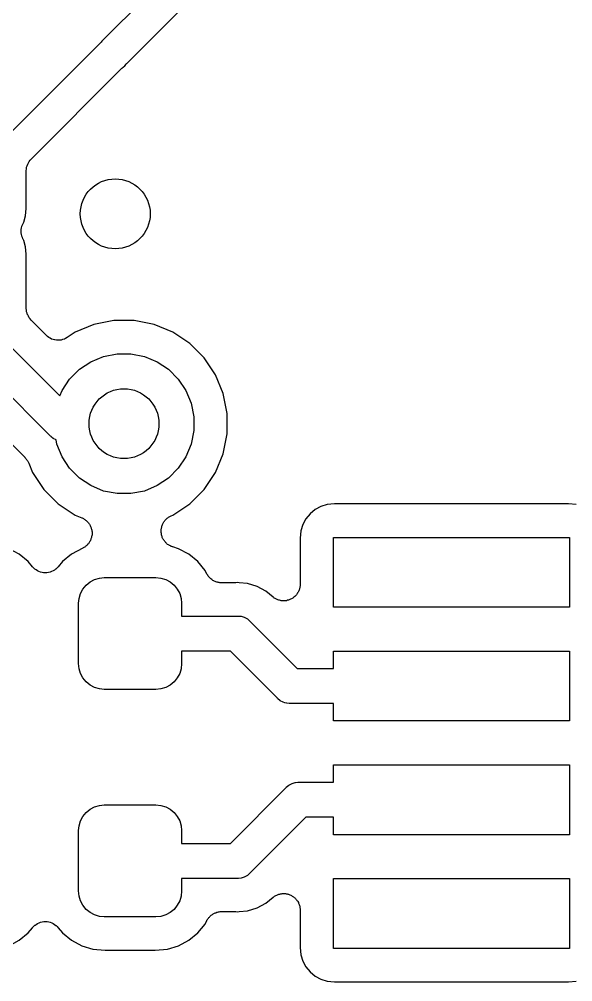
# Model space of a CAD drawing. Extents: x 100.2 to 129.8, y -164.8 to -95.2.
# Drawn here: x 121.85 to 125.02, y -118.29 to -112.79 of the extents above; entities that cross this region are included whole.
import ezdxf

# ---------------------------------------------------------------- set-up
doc = ezdxf.new("R2010")
doc.units = 0
doc.layers.add('BLACK', color=7, linetype='CONTINUOUS')

msp = doc.modelspace()

# ---------------------------------------------------------------- linework, layer by layer
at = {"layer": 'BLACK', "linetype": 'CONTINUOUS'}
for p, q in [((124.087, -111.15), (122.324, -112.913)), ((122.468, -113.038), (124.138, -111.368)), ((122.313, -112.924), (121.7, -113.537)), ((122.319, -112.919), (122.313, -112.924)), ((122.324, -112.913), (122.319, -112.919)), ((122.463, -113.044), (122.465, -113.041)), ((122.465, -113.041), (122.468, -113.038)), ((121.919, -113.587), (122.438, -113.068)), ((122.438, -113.068), (122.439, -113.067)), ((122.439, -113.067), (122.442, -113.065)), ((122.442, -113.065), (122.445, -113.062)), ((122.445, -113.062), (122.454, -113.054)), ((122.454, -113.054), (122.462, -113.045)), ((122.462, -113.045), (122.463, -113.044)), ((121.914, -113.593), (121.919, -113.587)), ((121.891, -113.652), (121.892, -113.644)), ((121.892, -113.644), (121.893, -113.635)), ((121.893, -113.634), (121.896, -113.626)), ((121.893, -113.635), (121.893, -113.634)), ((121.893, -113.635), (121.893, -113.635)), ((121.896, -113.626), (121.899, -113.617)), ((121.899, -113.616), (121.903, -113.609)), ((121.899, -113.617), (121.899, -113.616)), ((121.899, -113.617), (121.899, -113.617)), ((121.903, -113.609), (121.907, -113.601)), ((121.907, -113.601), (121.908, -113.601)), ((121.908, -113.6), (121.914, -113.593)), ((121.908, -113.601), (121.908, -113.6)), ((121.891, -113.653), (121.891, -113.652)), ((121.891, -113.654), (121.891, -113.653)), ((121.891, -113.653), (121.891, -113.653)), ((121.891, -113.653), (121.891, -113.653)), ((121.891, -113.87), (121.891, -113.654)), ((121.876, -113.948), (121.887, -113.912)), ((121.887, -113.912), (121.891, -113.87)), ((121.864, -113.981), (121.865, -113.972)), ((121.865, -113.972), (121.866, -113.972)), ((121.866, -113.971), (121.869, -113.963)), ((121.866, -113.972), (121.866, -113.971)), ((121.869, -113.963), (121.873, -113.955)), ((121.873, -113.955), (121.876, -113.948)), ((121.862, -113.99), (121.864, -113.981)), ((121.862, -113.991), (121.862, -113.99)), ((121.862, -113.99), (121.862, -113.99)), ((121.862, -113.999), (121.862, -113.991)), ((121.862, -114.008), (121.862, -113.999)), ((121.862, -114.009), (121.862, -114.008)), ((121.863, -114.018), (121.862, -114.009)), ((121.862, -114.009), (121.862, -114.009)), ((121.865, -114.026), (121.863, -114.018)), ((121.865, -114.027), (121.865, -114.026)), ((121.869, -114.035), (121.865, -114.027)), ((121.865, -114.027), (121.865, -114.027)), ((121.872, -114.044), (121.869, -114.035)), ((121.873, -114.045), (121.872, -114.044)), ((121.872, -114.044), (121.872, -114.044)), ((121.872, -114.044), (121.872, -114.044)), ((121.872, -114.044), (121.872, -114.044)), ((121.876, -114.052), (121.873, -114.045)), ((121.887, -114.088), (121.876, -114.052)), ((121.891, -114.13), (121.887, -114.088)), ((121.891, -114.442), (121.891, -114.13)), ((121.892, -114.451), (121.891, -114.442)), ((121.893, -114.459), (121.892, -114.451)), ((121.893, -114.46), (121.893, -114.459)), ((121.896, -114.469), (121.893, -114.46)), ((121.893, -114.46), (121.893, -114.46)), ((121.898, -114.477), (121.896, -114.469)), ((121.898, -114.478), (121.898, -114.477)), ((121.899, -114.478), (121.898, -114.478)), ((121.903, -114.486), (121.899, -114.478)), ((121.907, -114.494), (121.903, -114.486)), ((121.913, -114.501), (121.907, -114.494)), ((121.907, -114.494), (121.907, -114.494)), ((121.907, -114.494), (121.907, -114.494)), ((121.918, -114.508), (121.913, -114.501)), ((121.919, -114.509), (121.918, -114.508)), ((122.006, -114.595), (121.919, -114.509)), ((121.919, -114.509), (121.919, -114.509)), ((121.919, -114.509), (121.919, -114.509)), ((121.919, -114.509), (121.919, -114.509)), ((122.392, -114.51), (122.278, -114.533)), ((122.508, -114.51), (122.392, -114.51)), ((122.622, -114.533), (122.508, -114.51)), ((121.7, -114.559), (122.083, -114.941)), ((122.171, -114.577), (122.125, -114.607)), ((122.278, -114.533), (122.171, -114.577)), ((122.729, -114.577), (122.622, -114.533)), ((122.826, -114.642), (122.729, -114.577)), ((122.012, -114.601), (122.006, -114.595)), ((122.019, -114.607), (122.012, -114.601)), ((122.02, -114.607), (122.019, -114.607)), ((122.028, -114.611), (122.02, -114.607)), ((122.02, -114.607), (122.02, -114.607)), ((122.036, -114.616), (122.028, -114.611)), ((122.045, -114.619), (122.036, -114.616)), ((122.036, -114.616), (122.036, -114.616)), ((122.036, -114.616), (122.036, -114.616)), ((122.053, -114.621), (122.045, -114.619)), ((122.054, -114.621), (122.053, -114.621)), ((122.063, -114.622), (122.054, -114.621)), ((122.054, -114.621), (122.054, -114.621)), ((122.072, -114.623), (122.063, -114.622)), ((122.081, -114.622), (122.072, -114.623)), ((122.072, -114.623), (122.072, -114.623)), ((122.072, -114.623), (122.072, -114.623)), ((122.09, -114.622), (122.081, -114.622)), ((122.091, -114.622), (122.09, -114.622)), ((122.09, -114.622), (122.09, -114.622)), ((122.099, -114.619), (122.091, -114.622)), ((122.108, -114.616), (122.099, -114.619)), ((122.109, -114.616), (122.108, -114.616)), ((122.108, -114.616), (122.108, -114.616)), ((122.116, -114.612), (122.109, -114.616)), ((122.124, -114.608), (122.116, -114.612)), ((122.125, -114.608), (122.124, -114.608)), ((122.125, -114.607), (122.125, -114.608)), ((122.125, -114.608), (122.125, -114.608)), ((122.125, -114.608), (122.125, -114.608)), ((122.026, -115.167), (121.534, -114.675)), ((122.908, -114.724), (122.826, -114.642)), ((122.195, -114.789), (122.261, -114.746)), ((122.261, -114.746), (122.333, -114.715)), ((122.333, -114.715), (122.411, -114.7)), ((122.411, -114.7), (122.489, -114.7)), ((122.489, -114.7), (122.567, -114.715)), ((122.567, -114.715), (122.639, -114.746)), ((122.639, -114.746), (122.705, -114.789)), ((122.973, -114.821), (122.908, -114.724)), ((122.139, -114.845), (122.195, -114.789)), ((122.705, -114.789), (122.761, -114.845)), ((122.096, -114.911), (122.139, -114.845)), ((122.761, -114.845), (122.804, -114.911)), ((123.017, -114.928), (122.973, -114.821)), ((121.484, -114.894), (121.882, -115.292)), ((122.083, -114.941), (122.096, -114.911)), ((122.804, -114.911), (122.835, -114.983)), ((123.04, -115.042), (123.017, -114.928)), ((122.835, -114.983), (122.85, -115.061)), ((122.85, -115.061), (122.85, -115.139)), ((123.04, -115.158), (123.04, -115.042)), ((122.029, -115.171), (122.026, -115.167)), ((122.033, -115.174), (122.029, -115.171)), ((122.036, -115.177), (122.033, -115.174)), ((122.033, -115.174), (122.033, -115.174)), ((122.044, -115.184), (122.036, -115.177)), ((122.061, -115.192), (122.044, -115.184)), ((122.85, -115.139), (122.835, -115.217)), ((123.017, -115.272), (123.04, -115.158)), ((122.065, -115.217), (122.061, -115.192)), ((122.096, -115.289), (122.065, -115.217)), ((122.835, -115.217), (122.804, -115.289)), ((121.882, -115.292), (121.882, -115.293)), ((121.882, -115.293), (121.885, -115.296)), ((121.885, -115.296), (121.888, -115.299)), ((122.139, -115.355), (122.096, -115.289)), ((122.804, -115.289), (122.761, -115.355)), ((122.973, -115.379), (123.017, -115.272)), ((121.888, -115.299), (121.891, -115.302)), ((121.891, -115.302), (121.891, -115.303)), ((121.891, -115.303), (121.894, -115.306)), ((121.894, -115.306), (121.896, -115.31)), ((121.896, -115.31), (121.899, -115.314)), ((121.899, -115.314), (121.902, -115.319)), ((121.902, -115.319), (121.903, -115.322)), ((121.903, -115.322), (121.905, -115.326)), ((121.905, -115.326), (121.927, -115.379)), ((121.927, -115.379), (121.992, -115.476)), ((122.195, -115.411), (122.139, -115.355)), ((122.761, -115.355), (122.705, -115.411)), ((122.908, -115.476), (122.973, -115.379)), ((122.261, -115.454), (122.195, -115.411)), ((122.333, -115.485), (122.261, -115.454)), ((122.639, -115.454), (122.567, -115.485)), ((122.705, -115.411), (122.639, -115.454)), ((121.992, -115.476), (122.074, -115.558)), ((122.411, -115.5), (122.333, -115.485)), ((122.489, -115.5), (122.411, -115.5)), ((122.567, -115.485), (122.489, -115.5)), ((122.826, -115.558), (122.908, -115.476)), ((122.074, -115.558), (122.171, -115.623)), ((122.729, -115.623), (122.826, -115.558)), ((123.613, -115.563), (123.577, -115.574)), ((123.655, -115.559), (123.613, -115.563)), ((124.995, -115.559), (123.655, -115.559)), ((125.037, -115.563), (124.995, -115.559)), ((122.171, -115.623), (122.209, -115.639)), ((122.713, -115.63), (122.717, -115.628)), ((122.717, -115.628), (122.721, -115.626)), ((122.721, -115.626), (122.729, -115.623)), ((123.515, -115.615), (123.491, -115.644)), ((123.544, -115.591), (123.515, -115.615)), ((123.577, -115.574), (123.544, -115.591)), ((122.209, -115.639), (122.21, -115.639)), ((122.21, -115.639), (122.214, -115.641)), ((122.214, -115.641), (122.218, -115.643)), ((122.218, -115.643), (122.222, -115.646)), ((122.222, -115.646), (122.226, -115.648)), ((122.226, -115.648), (122.23, -115.651)), ((122.23, -115.651), (122.233, -115.654)), ((122.233, -115.654), (122.237, -115.657)), ((122.237, -115.657), (122.24, -115.66)), ((122.24, -115.66), (122.243, -115.664)), ((122.243, -115.664), (122.246, -115.667)), ((122.246, -115.667), (122.249, -115.671)), ((122.249, -115.671), (122.252, -115.675)), ((122.252, -115.675), (122.254, -115.679)), ((122.254, -115.679), (122.256, -115.682)), ((122.256, -115.682), (122.258, -115.687)), ((122.667, -115.686), (122.668, -115.682)), ((122.668, -115.682), (122.67, -115.677)), ((122.67, -115.677), (122.672, -115.673)), ((122.672, -115.673), (122.674, -115.669)), ((122.674, -115.669), (122.676, -115.665)), ((122.676, -115.665), (122.678, -115.661)), ((122.678, -115.661), (122.682, -115.657)), ((122.682, -115.657), (122.684, -115.653)), ((122.684, -115.653), (122.687, -115.65)), ((122.687, -115.65), (122.69, -115.647)), ((122.69, -115.647), (122.694, -115.644)), ((122.694, -115.644), (122.697, -115.64)), ((122.697, -115.64), (122.701, -115.638)), ((122.701, -115.638), (122.705, -115.635)), ((122.705, -115.635), (122.709, -115.633)), ((122.709, -115.633), (122.713, -115.63)), ((123.474, -115.677), (123.463, -115.713)), ((123.491, -115.644), (123.474, -115.677)), ((122.258, -115.687), (122.26, -115.691)), ((122.26, -115.691), (122.262, -115.695)), ((122.262, -115.695), (122.263, -115.699)), ((122.263, -115.699), (122.264, -115.704)), ((122.264, -115.704), (122.266, -115.709)), ((122.266, -115.709), (122.266, -115.713)), ((122.266, -115.713), (122.267, -115.718)), ((122.267, -115.736), (122.266, -115.741)), ((122.267, -115.718), (122.267, -115.722)), ((122.267, -115.722), (122.267, -115.727)), ((122.267, -115.727), (122.267, -115.732)), ((122.267, -115.732), (122.267, -115.736)), ((122.662, -115.714), (122.663, -115.709)), ((122.663, -115.718), (122.662, -115.714)), ((122.663, -115.704), (122.664, -115.7)), ((122.663, -115.709), (122.663, -115.704)), ((122.663, -115.723), (122.663, -115.718)), ((122.664, -115.727), (122.663, -115.723)), ((122.664, -115.695), (122.666, -115.691)), ((122.664, -115.7), (122.664, -115.695)), ((122.664, -115.732), (122.664, -115.727)), ((122.665, -115.736), (122.664, -115.732)), ((122.666, -115.741), (122.665, -115.736)), ((122.666, -115.691), (122.667, -115.686)), ((123.463, -115.713), (123.459, -115.755)), ((122.242, -115.79), (122.239, -115.794)), ((122.246, -115.787), (122.242, -115.79)), ((122.248, -115.783), (122.246, -115.787)), ((122.251, -115.78), (122.248, -115.783)), ((122.253, -115.775), (122.251, -115.78)), ((122.256, -115.771), (122.253, -115.775)), ((122.258, -115.767), (122.256, -115.771)), ((122.26, -115.763), (122.258, -115.767)), ((122.261, -115.759), (122.26, -115.763)), ((122.263, -115.754), (122.261, -115.759)), ((122.264, -115.75), (122.263, -115.754)), ((122.265, -115.746), (122.264, -115.75)), ((122.266, -115.741), (122.265, -115.746)), ((122.668, -115.745), (122.666, -115.741)), ((122.669, -115.75), (122.668, -115.745)), ((122.671, -115.754), (122.669, -115.75)), ((122.673, -115.758), (122.671, -115.754)), ((122.676, -115.762), (122.673, -115.758)), ((122.678, -115.766), (122.676, -115.762)), ((122.681, -115.77), (122.678, -115.766)), ((122.683, -115.774), (122.681, -115.77)), ((122.687, -115.777), (122.683, -115.774)), ((122.69, -115.781), (122.687, -115.777)), ((122.693, -115.784), (122.69, -115.781)), ((122.696, -115.787), (122.693, -115.784)), ((122.7, -115.79), (122.696, -115.787)), ((122.704, -115.793), (122.7, -115.79)), ((122.708, -115.795), (122.704, -115.793)), ((123.459, -115.755), (123.459, -116.018)), ((123.65, -116.15), (123.65, -115.75)), ((123.65, -115.75), (125, -115.75)), ((125, -115.75), (125, -116.15)), ((121.851, -115.846), (121.792, -115.815)), ((121.902, -115.888), (121.851, -115.846)), ((122.149, -115.846), (122.098, -115.888)), ((122.215, -115.811), (122.149, -115.846)), ((122.217, -115.81), (122.215, -115.811)), ((122.221, -115.808), (122.217, -115.81)), ((122.225, -115.806), (122.221, -115.808)), ((122.228, -115.803), (122.225, -115.806)), ((122.232, -115.8), (122.228, -115.803)), ((122.236, -115.797), (122.232, -115.8)), ((122.239, -115.794), (122.236, -115.797)), ((122.711, -115.797), (122.708, -115.795)), ((122.716, -115.799), (122.711, -115.797)), ((122.72, -115.802), (122.716, -115.799)), ((122.724, -115.803), (122.72, -115.802)), ((122.728, -115.805), (122.724, -115.803)), ((122.73, -115.805), (122.728, -115.805)), ((122.762, -115.815), (122.73, -115.805)), ((122.821, -115.846), (122.762, -115.815)), ((122.872, -115.888), (122.821, -115.846)), ((121.927, -115.918), (121.902, -115.888)), ((122.098, -115.888), (122.073, -115.918)), ((122.914, -115.939), (122.872, -115.888)), ((121.933, -115.925), (121.927, -115.918)), ((121.939, -115.931), (121.933, -115.925)), ((121.94, -115.931), (121.939, -115.931)), ((121.939, -115.931), (121.939, -115.931)), ((121.947, -115.936), (121.94, -115.931)), ((121.955, -115.942), (121.947, -115.936)), ((121.963, -115.945), (121.955, -115.942)), ((121.955, -115.942), (121.955, -115.942)), ((121.955, -115.942), (121.955, -115.942)), ((121.972, -115.949), (121.963, -115.945)), ((121.981, -115.951), (121.972, -115.949)), ((121.972, -115.949), (121.972, -115.949)), ((121.972, -115.949), (121.972, -115.949)), ((121.99, -115.953), (121.981, -115.951)), ((121.999, -115.953), (121.99, -115.953)), ((121.99, -115.953), (121.99, -115.953)), ((121.99, -115.953), (121.99, -115.953)), ((122.008, -115.953), (121.999, -115.953)), ((122.009, -115.953), (122.008, -115.953)), ((122.018, -115.951), (122.009, -115.953)), ((122.009, -115.953), (122.009, -115.953)), ((122.027, -115.949), (122.018, -115.951)), ((122.035, -115.946), (122.027, -115.949)), ((122.027, -115.949), (122.027, -115.949)), ((122.027, -115.949), (122.027, -115.949)), ((122.044, -115.942), (122.035, -115.946)), ((122.052, -115.937), (122.044, -115.942)), ((122.044, -115.942), (122.044, -115.942)), ((122.044, -115.942), (122.044, -115.942)), ((122.059, -115.932), (122.052, -115.937)), ((122.06, -115.932), (122.059, -115.932)), ((122.066, -115.926), (122.06, -115.932)), ((122.06, -115.932), (122.06, -115.932)), ((122.073, -115.919), (122.066, -115.926)), ((122.073, -115.918), (122.073, -115.919)), ((122.073, -115.919), (122.073, -115.919)), ((122.073, -115.919), (122.073, -115.919)), ((122.073, -115.919), (122.073, -115.919)), ((122.925, -115.96), (122.914, -115.939)), ((122.233, -116.023), (122.256, -116.005)), ((122.256, -116.005), (122.281, -115.991)), ((122.281, -115.991), (122.309, -115.983)), ((122.309, -115.983), (122.337, -115.98)), ((122.337, -115.98), (122.632, -115.98)), ((122.632, -115.98), (122.661, -115.983)), ((122.661, -115.983), (122.689, -115.991)), ((122.689, -115.991), (122.714, -116.005)), ((122.714, -116.005), (122.737, -116.023)), ((122.927, -115.963), (122.925, -115.96)), ((122.929, -115.967), (122.927, -115.963)), ((122.932, -115.971), (122.929, -115.967)), ((122.935, -115.975), (122.932, -115.971)), ((122.938, -115.978), (122.935, -115.975)), ((122.941, -115.981), (122.938, -115.978)), ((122.945, -115.985), (122.941, -115.981)), ((122.948, -115.988), (122.945, -115.985)), ((122.952, -115.991), (122.948, -115.988)), ((122.955, -115.993), (122.952, -115.991)), ((122.959, -115.996), (122.955, -115.993)), ((122.964, -115.999), (122.959, -115.996)), ((122.967, -116), (122.964, -115.999)), ((122.971, -116.002), (122.967, -116)), ((122.976, -116.004), (122.971, -116.002)), ((122.981, -116.006), (122.976, -116.004)), ((122.985, -116.007), (122.981, -116.006)), ((122.989, -116.008), (122.985, -116.007)), ((122.994, -116.008), (122.989, -116.008)), ((122.999, -116.01), (122.994, -116.008)), ((123.003, -116.01), (122.999, -116.01)), ((123.007, -116.01), (123.003, -116.01)), ((123.009, -116.01), (123.007, -116.01)), ((123.081, -116.01), (123.009, -116.01)), ((123.085, -116.01), (123.081, -116.01)), ((123.089, -116.01), (123.085, -116.01)), ((123.09, -116.01), (123.089, -116.01)), ((123.1, -116.009), (123.09, -116.01)), ((123.11, -116.01), (123.1, -116.009)), ((123.157, -116.014), (123.11, -116.01)), ((123.11, -116.01), (123.11, -116.01)), ((122.201, -116.071), (122.215, -116.046)), ((122.215, -116.046), (122.233, -116.023)), ((122.737, -116.023), (122.755, -116.046)), ((122.755, -116.046), (122.769, -116.071)), ((123.212, -116.031), (123.157, -116.014)), ((123.262, -116.058), (123.212, -116.031)), ((123.303, -116.092), (123.262, -116.058)), ((123.444, -116.068), (123.442, -116.072)), ((123.447, -116.064), (123.444, -116.068)), ((123.449, -116.06), (123.447, -116.064)), ((123.451, -116.056), (123.449, -116.06)), ((123.452, -116.051), (123.451, -116.056)), ((123.454, -116.047), (123.452, -116.051)), ((123.455, -116.042), (123.454, -116.047)), ((123.457, -116.038), (123.455, -116.042)), ((123.458, -116.029), (123.457, -116.033)), ((123.457, -116.033), (123.457, -116.038)), ((123.459, -116.02), (123.458, -116.024)), ((123.458, -116.024), (123.458, -116.029)), ((123.459, -116.018), (123.459, -116.02)), ((122.19, -116.127), (122.193, -116.099)), ((122.193, -116.099), (122.201, -116.071)), ((122.769, -116.071), (122.777, -116.099)), ((122.777, -116.099), (122.78, -116.127)), ((123.307, -116.094), (123.303, -116.092)), ((123.31, -116.097), (123.307, -116.094)), ((123.315, -116.099), (123.31, -116.097)), ((123.319, -116.102), (123.315, -116.099)), ((123.323, -116.104), (123.319, -116.102)), ((123.327, -116.106), (123.323, -116.104)), ((123.331, -116.107), (123.327, -116.106)), ((123.336, -116.109), (123.331, -116.107)), ((123.34, -116.11), (123.336, -116.109)), ((123.345, -116.111), (123.34, -116.11)), ((123.349, -116.112), (123.345, -116.111)), ((123.354, -116.113), (123.349, -116.112)), ((123.359, -116.113), (123.354, -116.113)), ((123.363, -116.113), (123.359, -116.113)), ((123.368, -116.113), (123.363, -116.113)), ((123.373, -116.113), (123.368, -116.113)), ((123.377, -116.112), (123.373, -116.113)), ((123.381, -116.112), (123.377, -116.112)), ((123.386, -116.11), (123.381, -116.112)), ((123.391, -116.109), (123.386, -116.11)), ((123.395, -116.108), (123.391, -116.109)), ((123.399, -116.106), (123.395, -116.108)), ((123.403, -116.104), (123.399, -116.106)), ((123.408, -116.102), (123.403, -116.104)), ((123.412, -116.1), (123.408, -116.102)), ((123.416, -116.098), (123.412, -116.1)), ((123.419, -116.095), (123.416, -116.098)), ((123.423, -116.092), (123.419, -116.095)), ((123.427, -116.089), (123.423, -116.092)), ((123.43, -116.086), (123.427, -116.089)), ((123.433, -116.082), (123.43, -116.086)), ((123.437, -116.079), (123.433, -116.082)), ((123.439, -116.075), (123.437, -116.079)), ((123.442, -116.072), (123.439, -116.075)), ((122.19, -116.472), (122.19, -116.127)), ((122.78, -116.127), (122.78, -116.2)), ((125, -116.15), (123.65, -116.15)), ((122.78, -116.2), (123.095, -116.2)), ((123.095, -116.2), (123.1, -116.2)), ((123.1, -116.2), (123.105, -116.2)), ((123.105, -116.2), (123.105, -116.2)), ((123.105, -116.2), (123.12, -116.201)), ((123.12, -116.201), (123.138, -116.207)), ((123.138, -116.207), (123.156, -116.216)), ((123.156, -116.216), (123.171, -116.229)), ((123.171, -116.229), (123.174, -116.233)), ((123.174, -116.233), (123.441, -116.5)), ((123.059, -116.4), (122.78, -116.4)), ((122.78, -116.4), (122.78, -116.472)), ((123.326, -116.667), (123.059, -116.4)), ((123.65, -116.5), (123.65, -116.4)), ((123.65, -116.4), (125, -116.4)), ((125, -116.4), (125, -116.8)), ((122.193, -116.501), (122.19, -116.472)), ((122.201, -116.529), (122.193, -116.501)), ((122.777, -116.501), (122.769, -116.529)), ((122.78, -116.472), (122.777, -116.501)), ((123.441, -116.5), (123.65, -116.5)), ((122.215, -116.554), (122.201, -116.529)), ((122.233, -116.577), (122.215, -116.554)), ((122.755, -116.554), (122.737, -116.577)), ((122.769, -116.529), (122.755, -116.554)), ((122.256, -116.595), (122.233, -116.577)), ((122.281, -116.609), (122.256, -116.595)), ((122.309, -116.617), (122.281, -116.609)), ((122.337, -116.62), (122.309, -116.617)), ((122.661, -116.617), (122.632, -116.62)), ((122.689, -116.609), (122.661, -116.617)), ((122.714, -116.595), (122.689, -116.609)), ((122.737, -116.577), (122.714, -116.595)), ((122.632, -116.62), (122.337, -116.62)), ((123.329, -116.671), (123.326, -116.667)), ((123.344, -116.684), (123.329, -116.671)), ((123.362, -116.693), (123.344, -116.684)), ((123.371, -116.696), (123.362, -116.693)), ((123.38, -116.699), (123.371, -116.696)), ((123.382, -116.699), (123.38, -116.699)), ((123.395, -116.7), (123.382, -116.699)), ((123.4, -116.7), (123.395, -116.7)), ((123.395, -116.7), (123.395, -116.7)), ((123.405, -116.7), (123.4, -116.7)), ((123.65, -116.7), (123.405, -116.7)), ((123.65, -116.8), (123.65, -116.7)), ((125, -116.8), (123.65, -116.8)), ((123.65, -117.15), (123.65, -117.05)), ((123.65, -117.05), (125, -117.05)), ((125, -117.05), (125, -117.45)), ((123.379, -117.179), (123.394, -117.166)), ((123.394, -117.166), (123.412, -117.157)), ((123.412, -117.157), (123.43, -117.151)), ((123.43, -117.151), (123.432, -117.151)), ((123.432, -117.151), (123.445, -117.15)), ((123.445, -117.15), (123.445, -117.15)), ((123.445, -117.15), (123.45, -117.15)), ((123.45, -117.15), (123.455, -117.15)), ((123.455, -117.15), (123.65, -117.15)), ((123.059, -117.5), (123.376, -117.183)), ((123.376, -117.183), (123.379, -117.179)), ((122.215, -117.346), (122.233, -117.323)), ((122.233, -117.323), (122.256, -117.305)), ((122.256, -117.305), (122.281, -117.291)), ((122.281, -117.291), (122.309, -117.283)), ((122.309, -117.283), (122.337, -117.28)), ((122.337, -117.28), (122.632, -117.28)), ((122.632, -117.28), (122.661, -117.283)), ((122.661, -117.283), (122.689, -117.291)), ((122.689, -117.291), (122.714, -117.305)), ((122.714, -117.305), (122.737, -117.323)), ((122.737, -117.323), (122.755, -117.346)), ((122.193, -117.399), (122.201, -117.371)), ((122.201, -117.371), (122.215, -117.346)), ((122.755, -117.346), (122.769, -117.371)), ((122.769, -117.371), (122.777, -117.399)), ((123.491, -117.35), (123.174, -117.667)), ((123.65, -117.35), (123.491, -117.35)), ((123.65, -117.45), (123.65, -117.35)), ((122.19, -117.427), (122.193, -117.399)), ((122.19, -117.772), (122.19, -117.427)), ((122.777, -117.399), (122.78, -117.427)), ((122.78, -117.427), (122.78, -117.5)), ((125, -117.45), (123.65, -117.45)), ((122.78, -117.5), (123.059, -117.5)), ((123.095, -117.7), (122.78, -117.7)), ((122.78, -117.7), (122.78, -117.772)), ((123.1, -117.7), (123.095, -117.7)), ((123.105, -117.7), (123.1, -117.7)), ((123.12, -117.699), (123.105, -117.7)), ((123.105, -117.7), (123.105, -117.7)), ((123.138, -117.693), (123.12, -117.699)), ((123.156, -117.684), (123.138, -117.693)), ((123.171, -117.671), (123.156, -117.684)), ((123.174, -117.667), (123.171, -117.671)), ((123.65, -118.1), (123.65, -117.7)), ((123.65, -117.7), (125, -117.7)), ((125, -117.7), (125, -118.1)), ((122.193, -117.801), (122.19, -117.772)), ((122.78, -117.772), (122.777, -117.801)), ((122.201, -117.829), (122.193, -117.801)), ((122.215, -117.854), (122.201, -117.829)), ((122.769, -117.829), (122.755, -117.854)), ((122.777, -117.801), (122.769, -117.829)), ((123.262, -117.842), (123.303, -117.808)), ((123.303, -117.808), (123.304, -117.807)), ((123.304, -117.807), (123.308, -117.805)), ((123.308, -117.805), (123.312, -117.802)), ((123.312, -117.802), (123.316, -117.8)), ((123.316, -117.8), (123.32, -117.797)), ((123.32, -117.797), (123.324, -117.796)), ((123.324, -117.796), (123.328, -117.794)), ((123.328, -117.794), (123.333, -117.792)), ((123.333, -117.792), (123.337, -117.79)), ((123.337, -117.79), (123.342, -117.79)), ((123.342, -117.79), (123.346, -117.788)), ((123.346, -117.788), (123.351, -117.788)), ((123.351, -117.788), (123.355, -117.787)), ((123.355, -117.787), (123.36, -117.787)), ((123.36, -117.787), (123.364, -117.787)), ((123.364, -117.787), (123.369, -117.787)), ((123.369, -117.787), (123.374, -117.787)), ((123.374, -117.787), (123.378, -117.788)), ((123.378, -117.788), (123.383, -117.789)), ((123.383, -117.789), (123.387, -117.79)), ((123.387, -117.79), (123.392, -117.791)), ((123.392, -117.791), (123.396, -117.793)), ((123.396, -117.793), (123.4, -117.794)), ((123.4, -117.794), (123.405, -117.796)), ((123.405, -117.796), (123.409, -117.798)), ((123.409, -117.798), (123.413, -117.801)), ((123.413, -117.801), (123.417, -117.803)), ((123.417, -117.803), (123.42, -117.806)), ((123.42, -117.806), (123.424, -117.809)), ((123.424, -117.809), (123.428, -117.812)), ((123.428, -117.812), (123.431, -117.815)), ((123.431, -117.815), (123.434, -117.819)), ((123.434, -117.819), (123.437, -117.822)), ((123.437, -117.822), (123.44, -117.826)), ((123.44, -117.826), (123.443, -117.829)), ((123.443, -117.829), (123.445, -117.833)), ((122.233, -117.877), (122.215, -117.854)), ((122.256, -117.895), (122.233, -117.877)), ((122.737, -117.877), (122.714, -117.895)), ((122.755, -117.854), (122.737, -117.877)), ((123.157, -117.886), (123.212, -117.869)), ((123.212, -117.869), (123.262, -117.842)), ((123.445, -117.833), (123.448, -117.837)), ((123.448, -117.837), (123.449, -117.842)), ((123.449, -117.842), (123.451, -117.846)), ((123.451, -117.846), (123.453, -117.85)), ((123.453, -117.85), (123.455, -117.855)), ((123.455, -117.855), (123.456, -117.859)), ((123.456, -117.859), (123.457, -117.863)), ((123.457, -117.863), (123.457, -117.868)), ((123.457, -117.868), (123.458, -117.873)), ((123.458, -117.873), (123.458, -117.877)), ((123.458, -117.877), (123.459, -117.882)), ((123.459, -117.882), (123.459, -118.095)), ((122.281, -117.909), (122.256, -117.895)), ((122.309, -117.917), (122.281, -117.909)), ((122.337, -117.92), (122.309, -117.917)), ((122.632, -117.92), (122.337, -117.92)), ((122.661, -117.917), (122.632, -117.92)), ((122.689, -117.909), (122.661, -117.917)), ((122.714, -117.895), (122.689, -117.909)), ((122.914, -117.961), (122.925, -117.94)), ((122.925, -117.939), (122.928, -117.936)), ((122.925, -117.94), (122.925, -117.939)), ((122.928, -117.936), (122.93, -117.932)), ((122.93, -117.932), (122.933, -117.928)), ((122.933, -117.928), (122.936, -117.924)), ((122.936, -117.924), (122.939, -117.921)), ((122.939, -117.921), (122.942, -117.918)), ((122.942, -117.918), (122.946, -117.914)), ((122.946, -117.914), (122.949, -117.911)), ((122.949, -117.911), (122.953, -117.909)), ((122.953, -117.909), (122.956, -117.906)), ((122.956, -117.906), (122.96, -117.903)), ((122.96, -117.903), (122.965, -117.901)), ((122.965, -117.901), (122.969, -117.899)), ((122.969, -117.899), (122.972, -117.897)), ((122.972, -117.897), (122.977, -117.896)), ((122.977, -117.896), (122.982, -117.894)), ((122.982, -117.894), (122.986, -117.893)), ((122.986, -117.893), (122.99, -117.892)), ((122.99, -117.892), (122.995, -117.891)), ((122.995, -117.891), (123, -117.89)), ((123, -117.89), (123.004, -117.89)), ((123.004, -117.89), (123.009, -117.89)), ((123.009, -117.89), (123.081, -117.89)), ((123.081, -117.89), (123.082, -117.89)), ((123.082, -117.89), (123.086, -117.89)), ((123.086, -117.89), (123.09, -117.89)), ((123.09, -117.89), (123.1, -117.891)), ((123.1, -117.891), (123.11, -117.89)), ((123.11, -117.89), (123.157, -117.886)), ((123.11, -117.89), (123.11, -117.89)), ((121.902, -118.012), (121.927, -117.982)), ((121.927, -117.981), (121.934, -117.974)), ((121.927, -117.982), (121.927, -117.981)), ((121.927, -117.981), (121.927, -117.981)), ((121.927, -117.981), (121.927, -117.981)), ((121.927, -117.981), (121.927, -117.981)), ((121.934, -117.974), (121.94, -117.968)), ((121.94, -117.968), (121.94, -117.968)), ((121.94, -117.968), (121.941, -117.968)), ((121.941, -117.968), (121.948, -117.963)), ((121.948, -117.963), (121.956, -117.958)), ((121.956, -117.958), (121.965, -117.954)), ((121.956, -117.958), (121.956, -117.958)), ((121.956, -117.958), (121.956, -117.958)), ((121.965, -117.954), (121.973, -117.951)), ((121.973, -117.951), (121.982, -117.949)), ((121.973, -117.951), (121.973, -117.951)), ((121.973, -117.951), (121.973, -117.951)), ((121.982, -117.949), (121.991, -117.947)), ((121.991, -117.947), (121.991, -117.947)), ((121.991, -117.947), (121.992, -117.947)), ((121.992, -117.947), (122.001, -117.947)), ((122.001, -117.947), (122.01, -117.947)), ((122.01, -117.947), (122.01, -117.947)), ((122.01, -117.947), (122.01, -117.947)), ((122.01, -117.947), (122.019, -117.949)), ((122.019, -117.949), (122.028, -117.951)), ((122.028, -117.951), (122.028, -117.951)), ((122.028, -117.951), (122.028, -117.951)), ((122.028, -117.951), (122.037, -117.955)), ((122.037, -117.955), (122.045, -117.958)), ((122.045, -117.958), (122.045, -117.958)), ((122.045, -117.958), (122.045, -117.958)), ((122.045, -117.958), (122.053, -117.963)), ((122.053, -117.963), (122.06, -117.969)), ((122.06, -117.969), (122.061, -117.969)), ((122.061, -117.969), (122.061, -117.969)), ((122.061, -117.969), (122.067, -117.975)), ((122.067, -117.975), (122.073, -117.982)), ((122.073, -117.982), (122.098, -118.012)), ((122.872, -118.012), (122.914, -117.961)), ((121.851, -118.054), (121.902, -118.012)), ((122.098, -118.012), (122.149, -118.054)), ((122.821, -118.054), (122.872, -118.012)), ((121.792, -118.085), (121.851, -118.054)), ((122.149, -118.054), (122.208, -118.085)), ((122.208, -118.085), (122.271, -118.104)), ((122.271, -118.104), (122.342, -118.111)), ((122.628, -118.111), (122.699, -118.104)), ((122.699, -118.104), (122.762, -118.085)), ((122.762, -118.085), (122.821, -118.054)), ((123.459, -118.095), (123.463, -118.137)), ((125, -118.1), (123.65, -118.1)), ((122.342, -118.111), (122.628, -118.111)), ((123.463, -118.137), (123.474, -118.173)), ((123.474, -118.173), (123.491, -118.206)), ((123.491, -118.206), (123.515, -118.235)), ((123.515, -118.235), (123.544, -118.259)), ((123.544, -118.259), (123.577, -118.276)), ((123.577, -118.276), (123.613, -118.287)), ((123.613, -118.287), (123.655, -118.291)), ((123.655, -118.291), (124.995, -118.291)), ((124.995, -118.291), (125.037, -118.287))]:
    msp.add_line(p, q, dxfattribs=at)
at = {"layer": 'BLACK'}
for centre in [(122.4, -113.9), (122.45, -115.1)]:
    msp.add_circle(centre, 0.2, dxfattribs=at)

doc.saveas('drawing.dxf')
